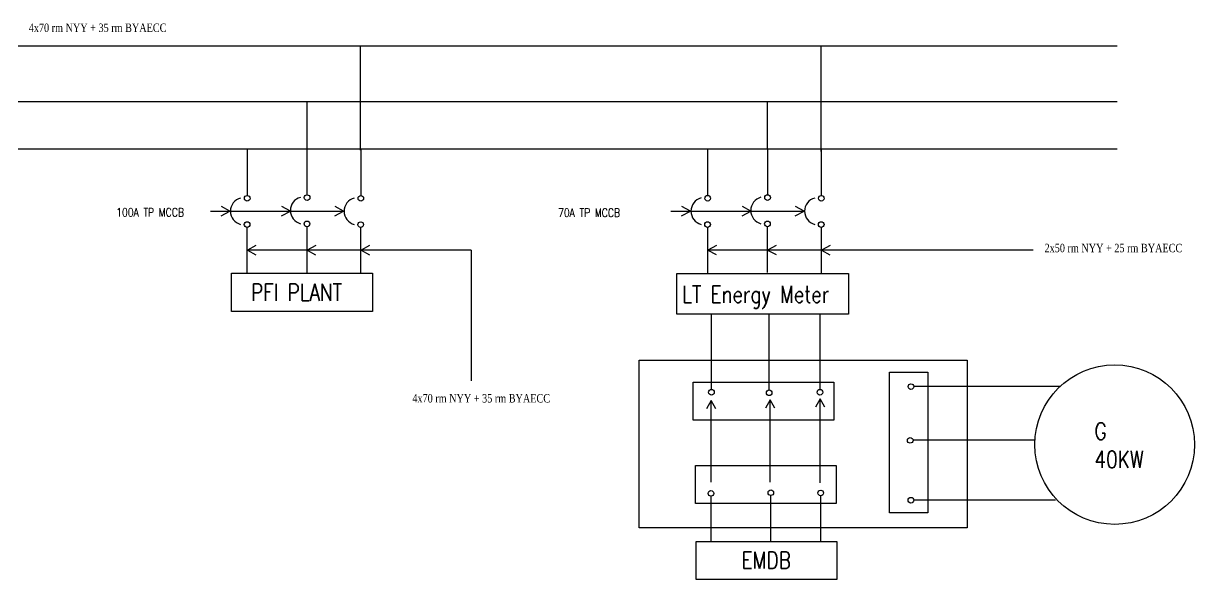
# Model space of a CAD drawing. Header units: inches. Extents: x 4849 to 14405, y -37970 to -930.
# Drawn here: x 7154.7 to 7571, y -37970 to -37772.2 of the extents above; entities that cross this region are included whole.
import ezdxf

# ---------------------------------------------------------------- set-up
doc = ezdxf.new("R2010")
doc.units = ezdxf.units.IN
doc.header["$LTSCALE"] = 10
doc.header["$MEASUREMENT"] = 0
doc.layers.add('Diagram', color=134, linetype='Continuous', plot=False)
doc.styles.get("Standard").update_dxf_attribs({"font": 'simplex.shx', "width": 0.8, "height": 3})

msp = doc.modelspace()

# ---------------------------------------------------------------- linework, layer by layer
at = {"layer": 'Diagram', "color": 1, "ltscale": 10}
msp.add_line((6669.27, -37780.17), (7543.43, -37780.17), dxfattribs=at)
at = {"layer": 'Diagram', "ltscale": 10}
for p, q in [((7274.56, -37817.3), (7274.56, -37780.2)), ((7438.27, -37817.75), (7438.27, -37780.27)), ((7255.5, -37817.08), (7255.5, -37800.09)), ((7419.13, -37816.97), (7419.13, -37800.19)), ((7234.2, -37817.06), (7234.2, -37833.37)), ((7255.48, -37816.82), (7255.48, -37833.12)), ((7274.6, -37817.07), (7274.6, -37833.38)), ((7397.89, -37817.04), (7397.89, -37833.35)), ((7419.17, -37816.8), (7419.17, -37833.11)), ((7438.28, -37817.06), (7438.28, -37833.37)), ((7221.15, -37838.94), (7268.65, -37838.94)), ((7224.98, -37840.57), (7228.1, -37838.94)), ((7228.1, -37838.94), (7225.05, -37837.31)), ((7242.63, -37838.94), (7249.58, -37838.94)), ((7246.46, -37840.58), (7249.58, -37838.94)), ((7249.58, -37838.94), (7246.53, -37837.31)), ((7261.55, -37838.96), (7268.49, -37838.96)), ((7265.38, -37840.59), (7268.49, -37838.96)), ((7268.49, -37838.96), (7265.45, -37837.32)), ((7384.84, -37838.93), (7432.45, -37838.93)), ((7388.67, -37840.56), (7391.79, -37838.93)), ((7391.79, -37838.93), (7388.74, -37837.29)), ((7406.38, -37838.93), (7413.32, -37838.93)), ((7410.2, -37840.56), (7413.32, -37838.93)), ((7413.32, -37838.93), (7410.28, -37837.3)), ((7425.24, -37838.94), (7432.18, -37838.94)), ((7429.06, -37840.57), (7432.18, -37838.94)), ((7432.18, -37838.94), (7429.13, -37837.31)), ((7234.26, -37861), (7234.26, -37844.69)), ((7255.54, -37860.75), (7255.54, -37844.45)), ((7274.65, -37861.01), (7274.65, -37844.7)), ((7397.95, -37860.98), (7397.95, -37844.67)), ((7419.23, -37860.74), (7419.23, -37844.43)), ((7438.34, -37861), (7438.34, -37844.69)), ((7237.34, -37851.17), (7234.31, -37852.79)), ((7258.6, -37851.15), (7255.53, -37852.8)), ((7277.74, -37851.18), (7274.7, -37852.81)), ((7401.03, -37851.15), (7398, -37852.78)), ((7422.29, -37851.14), (7419.22, -37852.78)), ((7441.42, -37851.16), (7438.39, -37852.79)), ((7313.9, -37852.81), (7234.31, -37852.79)), ((7234.31, -37852.79), (7237.27, -37854.43)), ((7255.53, -37852.8), (7258.53, -37854.42)), ((7274.7, -37852.81), (7277.66, -37854.45)), ((7313.86, -37852.81), (7313.86, -37899.28)), ((7513.66, -37852.79), (7398, -37852.78)), ((7398, -37852.78), (7400.96, -37854.41)), ((7419.22, -37852.78), (7422.22, -37854.4)), ((7438.39, -37852.79), (7441.35, -37854.43)), ((7399.2, -37875.67), (7399.2, -37902.38)), ((7419.72, -37875.61), (7419.72, -37902.58)), ((7437.78, -37875.66), (7437.78, -37902.39)), ((7523.11, -37901.3), (7471.16, -37901.3)), ((7399.18, -37906.25), (7397.54, -37909.2)), ((7399.17, -37935.32), (7399.18, -37906.24)), ((7400.81, -37909.28), (7399.18, -37906.25)), ((7420.12, -37906.04), (7418.48, -37909)), ((7420.1, -37935.4), (7420.12, -37906.04)), ((7421.74, -37909.07), (7420.12, -37906.04)), ((7437.92, -37905.68), (7436.28, -37908.63)), ((7437.91, -37935.55), (7437.92, -37905.67)), ((7439.55, -37908.71), (7437.92, -37905.68)), ((7514.23, -37920.42), (7470.9, -37920.42)), ((7399.14, -37956.63), (7399.14, -37940.32)), ((7420.43, -37956.38), (7420.43, -37940.07)), ((7438.16, -37956.47), (7438.16, -37940.16)), ((7521.55, -37941.7), (7471.14, -37941.7))]:
    msp.add_line(p, q, dxfattribs=at)
at = {"layer": 'Diagram', "color": 2, "ltscale": 10}
msp.add_line((7543.43, -37800.08), (6668.87, -37800.08), dxfattribs=at)
at = {"layer": 'Diagram', "color": 5, "ltscale": 10}
msp.add_line((6668.89, -37816.81), (7543.43, -37816.81), dxfattribs=at)
at = {"layer": 'Diagram', "ltscale": 10}
for points in [[(7228.68, -37861.03), (7278.73, -37861.03), (7278.73, -37874.59), (7228.68, -37874.59)], [(7386.97, -37861.14), (7448.04, -37861.14), (7448.04, -37875.61), (7386.97, -37875.61)], [(7373.53, -37891.95), (7490.13, -37891.95), (7490.13, -37951.56), (7373.53, -37951.56)], [(7476.17, -37896.26), (7476.17, -37946.31), (7462.61, -37946.31), (7462.61, -37896.26)], [(7392.73, -37899.77), (7442.78, -37899.77), (7442.78, -37913.34), (7392.73, -37913.34)], [(7393.56, -37929.36), (7443.61, -37929.36), (7443.61, -37942.92), (7393.56, -37942.92)], [(7393.78, -37956.44), (7443.83, -37956.44), (7443.83, -37970), (7393.78, -37970)]]:
    msp.add_lwpolyline(points, close=True, dxfattribs=at)
for centre, radius in [((7234.23, -37834.37), 1), ((7255.52, -37834.12), 1), ((7274.63, -37834.38), 1), ((7397.92, -37834.35), 1), ((7419.2, -37834.11), 1), ((7438.32, -37834.37), 1), ((7234.2, -37843.71), 1), ((7255.48, -37843.47), 1), ((7274.59, -37843.73), 1), ((7397.88, -37843.7), 1), ((7419.17, -37843.46), 1), ((7438.28, -37843.71), 1), ((7542.62, -37921.99), 28.38), ((7470.18, -37901.36), 1), ((7399.26, -37903.36), 1), ((7419.78, -37903.55), 1), ((7437.84, -37903.36), 1), ((7469.92, -37920.48), 1), ((7399.08, -37939.34), 1), ((7420.37, -37939.1), 1), ((7438.1, -37939.19), 1), ((7470.17, -37941.76), 1)]:
    msp.add_circle(centre, radius, dxfattribs=at)
for centre in [(7233.13, -37838.96), (7254.42, -37838.71), (7273.53, -37838.97), (7396.82, -37838.94), (7418.1, -37838.7), (7437.22, -37838.96)]:
    msp.add_arc(centre, 4.85, 104.9365, 255.3721, dxfattribs=at)

# ---------------------------------------------------------------- texts
at = {"layer": 'Diagram', "color": 1, "ltscale": 10, "char_height": 3, "attachment_point": 1}
for s, insert, width in [('{\\fTimes New Roman|b0|i0|c0|p18;4x70 rm NYY + 35 rm BYAECC}', (7156.57, -37772.2), 55.9028), ('100A TP MCCB', (7187.68, -37837.84), 26.5043), ('70A TP MCCB', (7344.75, -37837.99), 26.5043), ('{\\fTimes New Roman|b0|i0|c0|p18;2x50 rm NYY + 25 rm BYAECC}', (7517.67, -37850.55), 55.9028), ('{\\fTimes New Roman|b0|i0|c0|p18;4x70 rm NYY + 35 rm BYAECC}', (7292.94, -37904), 55.9028)]:
    msp.add_mtext(s, dxfattribs=dict(at, insert=insert, width=width))
at = {"layer": 'Diagram', "ltscale": 10, "char_height": 6, "attachment_point": 1}
for s, insert, width in [('PFI PLANT', (7235.63, -37864.82), 42.4437), ('LT Energy Meter', (7388.88, -37865.53), 68.7272), ('G 40KW', (7535.45, -37914.24), 10.2794), ('EMDB', (7410.01, -37960.11), 10.2794)]:
    msp.add_mtext(s, dxfattribs=dict(at, insert=insert, width=width))

doc.saveas('drawing.dxf')
